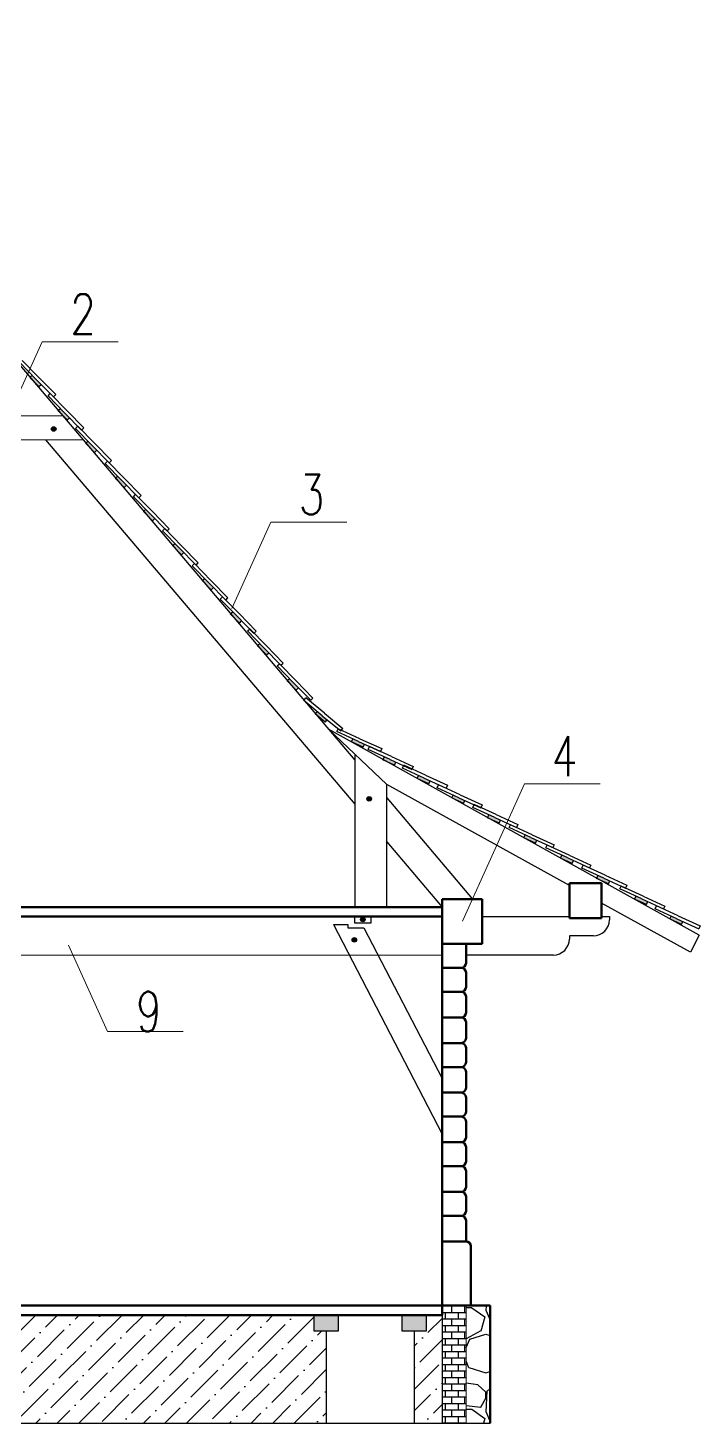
# Model space of a CAD drawing. Header units: millimetres. Extents: x -324080 to 120693, y -32448 to 53734.
# Drawn here: x -211150 to -209049, y 18267 to 22626 of the extents above; entities that cross this region are included whole.
import ezdxf

# ---------------------------------------------------------------- set-up
doc = ezdxf.new("R2010")
doc.units = ezdxf.units.MM
doc.layers.add('przekrój', color=6, linetype='Continuous', lineweight=50)
doc.layers.add('wymiary', color=253, linetype='Continuous', lineweight=5)
doc.styles.add('Opisowy', font='simplex.shx', dxfattribs={"width": 0.75, "height": 2.5})
pattern_1 = [(45, (-443.12, 35042.98), (25.25697, 92.608891), [119.0625, -23.8125, 0, -23.8125])]

msp = doc.modelspace()

# ---------------------------------------------------------------- hatches: boundary and pattern name
at = {"transparency": 33554687}
h = msp.add_hatch(color=256, dxfattribs=at)
h.dxf.hatch_style = 1
h.paths.add_polyline_path([(-210948.31, 21321.56), (-210962.09, 21335.62), (-210969.07, 21329.59), (-210961.87, 21321.11), (-210941.23, 21300.06), (-210934.09, 21307.06)])
h.paths.add_polyline_path([(-211034.08, 21423.13), (-211047.87, 21437.19), (-211055.09, 21430.95), (-211050.82, 21425.92), (-211027.01, 21401.63), (-211019.87, 21408.63)])
h.paths.add_polyline_path([(-211122.24, 21527.07), (-211136.02, 21541.13), (-211143.27, 21534.86), (-211139.38, 21530.27), (-211115.16, 21505.57), (-211108.02, 21512.57)])
h.paths.add_polyline_path([(-211215.07, 21636.5), (-211228.85, 21650.56), (-211236.12, 21644.27), (-211232.48, 21639.97), (-211207.99, 21614.99), (-211200.85, 21621.99)])
h = msp.add_hatch(color=256)
h.dxf.hatch_style = 1
h.paths.add_polyline_path([(-211068.73, 21366.14, 1), (-211068.73, 21380.29, 1)])
h = msp.add_hatch(color=256, dxfattribs=at)
h.dxf.hatch_style = 1
h.paths.add_polyline_path([(-210597.56, 20906.32), (-210604.65, 20900.18), (-210598.88, 20893.38), (-210576.7, 20870.75), (-210569.55, 20877.75), (-210583.77, 20892.26)])
h.paths.add_polyline_path([(-210676.6, 21001.68), (-210690.38, 21015.74), (-210697.5, 21009.59), (-210691.98, 21003.08), (-210669.52, 20980.18), (-210662.38, 20987.18)])
h.paths.add_polyline_path([(-210781.11, 21122.25), (-210788.03, 21116.27), (-210780.22, 21107.06), (-210760.25, 21086.69), (-210753.11, 21093.69), (-210767.33, 21108.19)])
h.paths.add_polyline_path([(-210855.48, 21212.14), (-210869.27, 21226.2), (-210876.22, 21220.18), (-210868.77, 21211.41), (-210848.41, 21190.63), (-210841.27, 21197.63)])
h = msp.add_hatch(color=256, dxfattribs=at)
h.dxf.hatch_style = 1
h.paths.add_polyline_path([(-210244.52, 20490.06), (-210250.85, 20483.29), (-210248.09, 20480.04), (-210220.04, 20456.87), (-210213.68, 20464.58), (-210229.34, 20477.52)])
h.paths.add_polyline_path([(-210331.95, 20593.24), (-210338.99, 20587.15), (-210332.62, 20579.64), (-210311.09, 20557.67), (-210303.95, 20564.68), (-210318.16, 20579.18)])
h.paths.add_polyline_path([(-210410.99, 20688.6), (-210424.77, 20702.66), (-210431.84, 20696.55), (-210425.72, 20689.34), (-210403.91, 20667.1), (-210396.77, 20674.1)])
h.paths.add_polyline_path([(-210495.62, 20788.32), (-210509.4, 20802.38), (-210516.46, 20796.27), (-210510.32, 20789.04), (-210488.54, 20766.81), (-210481.4, 20773.81)])
h = msp.add_hatch(color=256, dxfattribs=at)
h.dxf.hatch_style = 1
h.paths.add_polyline_path([(-210133.6, 20404.71), (-210138.33, 20395.87), (-210101.38, 20378.97), (-210097.23, 20388.07), (-210115.7, 20396.52)])
h.paths.add_polyline_path([(-210017.55, 20340.63), (-210035.45, 20348.82), (-210039.85, 20340.59), (-210032.13, 20336.3), (-210003.24, 20323.09), (-209999.08, 20332.18)])
h.paths.add_polyline_path([(-209910.51, 20282.05), (-209928.41, 20290.24), (-209933.14, 20281.4), (-209896.2, 20264.51), (-209892.04, 20273.6)])
h.paths.add_polyline_path([(-209802.3, 20221.02), (-209820.21, 20229.21), (-209824.58, 20221.03), (-209816.29, 20216.43), (-209787.99, 20203.48), (-209783.83, 20212.58)])
h.paths.add_polyline_path([(-209672, 20150.88), (-209690.47, 20159.33), (-209708.37, 20167.52), (-209712.92, 20159.02), (-209708.68, 20156.66), (-209676.16, 20141.79)])
h.paths.add_polyline_path([(-209595.19, 20104.68), (-209599.75, 20096.16), (-209595.77, 20093.95), (-209562.97, 20078.95), (-209558.81, 20088.04), (-209577.28, 20096.49)])
h.paths.add_polyline_path([(-209462.29, 20032.97), (-209480.19, 20041.16), (-209484.89, 20032.37), (-209484.34, 20032.07), (-209447.98, 20015.43), (-209443.82, 20024.53)])
h.paths.add_polyline_path([(-209331.09, 19961.46), (-209349.56, 19969.91), (-209367.46, 19978.1), (-209371.98, 19969.66), (-209366.98, 19966.88), (-209335.24, 19952.37)])
h.paths.add_polyline_path([(-209212.23, 19896.37), (-209230.7, 19904.82), (-209248.61, 19913.01), (-209253.33, 19904.17), (-209216.39, 19887.28)])
h.paths.add_polyline_path([(-209138.8, 19851.08), (-209143.31, 19842.66), (-209138.14, 19839.78), (-209106.59, 19825.35), (-209102.43, 19834.45), (-209120.9, 19842.9)])
h = msp.add_hatch(color=256)
h.dxf.hatch_style = 1
h.paths.add_polyline_path([(-210082.77, 20210.69, 1), (-210082.77, 20224.84, 1)])
h = msp.add_hatch(color=256)
h.dxf.hatch_style = 1
h.paths.add_polyline_path([(-210102.74, 19833.59, 1), (-210102.74, 19847.74, 1)])
h = msp.add_hatch(color=256)
h.dxf.hatch_style = 1
h.paths.add_polyline_path([(-210129.23, 19770.21, 1), (-210129.23, 19784.36, 1)])
h = msp.add_hatch(dxfattribs=at)
h.set_pattern_fill('AR-B816', color=256, scale=0.1)
h.paths.add_polyline_path([(-209780.15, 18634.63), (-209855.15, 18634.63), (-209855.15, 18604.63), (-209855.15, 18267.13), (-209780.15, 18267.13)])
h = msp.add_hatch(dxfattribs=at)
h.set_pattern_fill('GRAVEL', color=256, scale=12.5)
h.set_pattern_definition([(228.01279, (-191076.288, 14672.875), (-2540, -2857.5), [42.715, -4228.8105]), (184.96974, (-191104.863, 14641.125), (3809.999998, 317.500018), [73.3006, -7256.756]), (132.51045, (-191177.888, 14634.775), (3175.000001, -3492.499999), [51.685, -5116.8403]), (267.27369, (-191301.713, 14555.4), (317.500001, 6350), [66.7506, -6608.3047]), (292.83365, (-191304.888, 14488.725), (-1587.5, 3810), [65.4542, -6479.976]), (357.27369, (-191279.488, 14428.4), (-6350, 317.500001), [66.7506, -6608.3047]), (37.69424, (-191212.813, 14425.225), (-4127.5, -3175), [88.2742, -8739.1394]), (72.25533, (-191142.963, 14479.2), (2222.5000006, 6985), [83.34, -8250.657]), (121.42957, (-191117.563, 14558.575), (-2540, 4127.5), [66.9766, -6630.6932]), (175.23636, (-191152.488, 14615.725), (3492.5, -317.5), [76.464, -3746.742]), (222.39744, (-191228.688, 14622.075), (-3810, -3492.5), [98.8847, -9789.5966]), (138.81407, (-190987.388, 14552.225), (-2222.5, 1905), [33.7506, -3341.3207]), (171.46923, (-191012.788, 14574.45), (4127.5, -634.999999), [64.2102, -6356.83]), (225, (-191076.29, 14583.98), (-4e-14, -317.5), [44.901, -404.1116]), (203.1986, (-191098.513, 14622.075), (1587.5, 635), [24.18, -2393.828]), (291.8014, (-191120.74, 14612.55), (-317.5, 952.5), [34.1957, -1675.594]), (30.96376, (-191108.04, 14580.8), (952.5, 635), [55.54, -1795.7873]), (161.56505, (-191060.41, 14609.38), (635, -317.5), [40.161, -963.8623]), (16.38954, (-191304.888, 14612.55), (3175, 952.5), [56.261, -5569.8533]), (70.34618, (-191250.913, 14628.425), (-1270, -3492.5), [47.2, -4672.777]), (293.1986, (-191060.413, 14672.875), (-635, 1587.5), [48.36, -2369.648]), (343.61046, (-191041.363, 14628.425), (-3175, 952.5), [56.261, -5569.8533]), (339.44395, (-191304.888, 14415.7), (-1587.5, 635), [54.2544, -2658.467]), (294.77514, (-191254.088, 14396.65), (-1587.500002, 3492.5), [45.459, -4500.449]), (66.8014, (-191057.238, 14355.375), (635, 1587.5), [48.36, -2369.648]), (17.35402, (-191038.188, 14399.825), (-4127.5, -1270), [53.223, -5269.047]), (69.44395, (-191212.813, 14355.375), (-635, -1587.5), [27.127, -2685.594]), (101.30993, (-191076.29, 14355.375), (-317.5, 1270), [16.1893, -1602.7494]), (165.96376, (-191079.46, 14371.25), (952.5, -317.5), [65.454, -1243.632]), (186.00901, (-191142.963, 14387.125), (3175, 317.5), [60.6584, -6005.1706]), (303.69007, (-191108.04, 14552.225), (-317.5, 635), [45.7905, -1098.972]), (353.15723, (-191082.638, 14514.125), (5397.5, -635), [79.9446, -7914.501]), (60.9454, (-191003.263, 14504.6), (-1270, -2222.5), [32.6885, -3236.174]), (90, (-190987.4, 14533.18), (-317.5, 317.5), [19.05, -298.45]), (120.25644, (-191149.313, 14396.65), (1270, -2222.5), [44.1084, -4366.7426]), (48.01279, (-191171.538, 14434.75), (2540, 2857.5), [85.4304, -4186.0953]), (0, (-191114.4, 14498.25), (317.5, 317.5), [82.55, -234.95]), (325.30485, (-191031.838, 14498.25), (3175.000001, -2222.499998), [50.201, -4969.9146]), (254.0546, (-190990.563, 14469.675), (-317.5, -1270), [46.2286, -2265.2063]), (207.645975, (-191003.263, 14425.225), (-6032.5, -3175), [75.268, -7451.558]), (175.42608, (-191069.938, 14390.3), (-4127.5, 317.5), [79.6287, -7883.2308])])
h.paths.add_polyline_path([(-209705.15, 18267.13), (-209705.15, 18359.01), (-209705.15, 18450.88), (-209705.15, 18634.63), (-209780.15, 18634.63), (-209780.15, 18450.88), (-209780.15, 18392.13), (-209780.15, 18391.7), (-209780.15, 18317.13), (-209780.15, 18267.13)])
h = msp.add_hatch(dxfattribs=at)
h.set_pattern_fill('ANSI36', color=256, scale=15)
h.set_pattern_definition(pattern_1)
h.paths.add_polyline_path([(-210217.16, 18554.63), (-210254.66, 18554.63), (-210254.66, 18604.63), (-214316.44, 18604.63), (-214316.44, 18434.63), (-214316.44, 18267.13), (-210217.16, 18267.13)])
h = msp.add_hatch(color=256, dxfattribs=at)
h.dxf.hatch_style = 1
h.paths.add_polyline_path([(-210179.66, 18604.63), (-210254.66, 18604.63), (-210254.66, 18554.63), (-210179.66, 18554.63)])
h.paths.add_polyline_path([(-209904.66, 18604.63), (-209979.66, 18604.63), (-209979.66, 18554.63), (-209904.66, 18554.63)])
h = msp.add_hatch(dxfattribs=at)
h.set_pattern_fill('ANSI36', color=256, scale=15)
h.set_pattern_definition(pattern_1)
h.paths.add_polyline_path([(-209855.15, 18604.63), (-209904.66, 18604.63), (-209904.66, 18554.63), (-209942.16, 18554.63), (-209942.16, 18267.13), (-209855.15, 18267.13)])

# ---------------------------------------------------------------- linework, layer by layer
for p, q in [((-212069.67, 22626.47), (-210127.73, 20338.21)), ((-211122.24, 21527.07), (-211174.74, 21580.63)), ((-211115.1, 21534.07), (-211167.6, 21587.63)), ((-211143.6, 21534.58), (-211136.02, 21541.13)), ((-211115.16, 21505.57), (-211143.6, 21534.58)), ((-211122.24, 21527.07), (-211069.74, 21473.51)), ((-211115.16, 21505.57), (-211108.02, 21512.57)), ((-211115.1, 21534.07), (-211062.6, 21480.51)), ((-211086.59, 21476.69), (-211079.44, 21483.69)), ((-211034.08, 21423.13), (-211086.59, 21476.69)), ((-211026.94, 21430.13), (-211079.44, 21483.69)), ((-211069.74, 21473.51), (-211062.6, 21480.51)), ((-211055.44, 21430.64), (-211047.87, 21437.19)), ((-211027.01, 21401.63), (-211055.44, 21430.64)), ((-211034.08, 21423.13), (-210981.58, 21369.57)), ((-211027.01, 21401.63), (-211019.87, 21408.63)), ((-211026.94, 21430.13), (-210974.44, 21376.57)), ((-211000.81, 21375.12), (-210993.67, 21382.12)), ((-210948.31, 21321.56), (-211000.81, 21375.12)), ((-210941.17, 21328.56), (-210993.67, 21382.12)), ((-210981.58, 21369.57), (-210974.44, 21376.57)), ((-211094.19, 21339.63), (-210127.73, 20200.82)), ((-210969.67, 21329.06), (-210962.09, 21335.62)), ((-210941.23, 21300.06), (-210969.67, 21329.06)), ((-210948.31, 21321.56), (-210895.81, 21268)), ((-210941.17, 21328.56), (-210888.67, 21275)), ((-210941.23, 21300.06), (-210934.09, 21307.06)), ((-210895.81, 21268), (-210888.67, 21275)), ((-210907.99, 21265.69), (-210900.84, 21272.7)), ((-210855.48, 21212.14), (-210907.99, 21265.69)), ((-210848.34, 21219.14), (-210900.84, 21272.7)), ((-210876.84, 21219.64), (-210869.27, 21226.2)), ((-210848.41, 21190.63), (-210876.84, 21219.64)), ((-210855.48, 21212.14), (-210802.98, 21158.58)), ((-210848.41, 21190.63), (-210841.27, 21197.63)), ((-210848.34, 21219.14), (-210795.84, 21165.58)), ((-210819.83, 21161.75), (-210812.69, 21168.75)), ((-210767.33, 21108.19), (-210819.83, 21161.75)), ((-210760.19, 21115.19), (-210812.69, 21168.75)), ((-210802.98, 21158.58), (-210795.84, 21165.58)), ((-210788.69, 21115.7), (-210781.11, 21122.25)), ((-210760.25, 21086.69), (-210788.69, 21115.7)), ((-210767.33, 21108.19), (-210714.82, 21054.64)), ((-210760.19, 21115.19), (-210707.68, 21061.64)), ((-210760.25, 21086.69), (-210753.11, 21093.69)), ((-210729.1, 21055.24), (-210721.96, 21062.24)), ((-210669.46, 21008.68), (-210721.96, 21062.24)), ((-210714.82, 21054.64), (-210707.68, 21061.64)), ((-210676.6, 21001.68), (-210729.1, 21055.24)), ((-210697.96, 21009.19), (-210690.38, 21015.74)), ((-210669.52, 20980.18), (-210697.96, 21009.19)), ((-210676.6, 21001.68), (-210624.1, 20948.12)), ((-210669.52, 20980.18), (-210662.38, 20987.18)), ((-210669.46, 21008.68), (-210616.96, 20955.12)), ((-210636.27, 20945.82), (-210629.13, 20952.82)), ((-210583.77, 20892.26), (-210636.27, 20945.82)), ((-210576.63, 20899.26), (-210629.13, 20952.82)), ((-210624.1, 20948.12), (-210616.96, 20955.12)), ((-210605.13, 20899.76), (-210597.56, 20906.32)), ((-210576.7, 20870.75), (-210605.13, 20899.76)), ((-210583.77, 20892.26), (-210531.27, 20838.7)), ((-210576.63, 20899.26), (-210524.13, 20845.7)), ((-210576.7, 20870.75), (-210569.55, 20877.75)), ((-210548.12, 20841.88), (-210540.98, 20848.88)), ((-210495.62, 20788.32), (-210548.12, 20841.88)), ((-210488.47, 20795.32), (-210540.98, 20848.88)), ((-210531.27, 20838.7), (-210524.13, 20845.7)), ((-210516.97, 20795.82), (-210509.4, 20802.38)), ((-210488.54, 20766.81), (-210516.97, 20795.82)), ((-210488.47, 20795.32), (-210435.97, 20741.76)), ((-210495.62, 20788.32), (-210443.11, 20734.76)), ((-210488.54, 20766.81), (-210481.4, 20773.81)), ((-210463.49, 20742.16), (-210456.35, 20749.16)), ((-210410.99, 20688.6), (-210463.49, 20742.16)), ((-210403.85, 20695.6), (-210456.35, 20749.16)), ((-210443.11, 20734.76), (-210435.97, 20741.76)), ((-210432.35, 20696.11), (-210424.77, 20702.66)), ((-210403.91, 20667.1), (-210432.35, 20696.11)), ((-210410.99, 20688.6), (-210358.49, 20635.05)), ((-210403.91, 20667.1), (-210396.77, 20674.1)), ((-210403.85, 20695.6), (-210351.35, 20642.05)), ((-210370.67, 20632.74), (-210363.52, 20639.74)), ((-210318.16, 20579.18), (-210370.67, 20632.74)), ((-210311.02, 20586.18), (-210363.52, 20639.74)), ((-210358.49, 20635.05), (-210351.35, 20642.05)), ((-210339.52, 20586.68), (-210331.95, 20593.24)), ((-210311.09, 20557.67), (-210339.52, 20586.68)), ((-210318.16, 20579.18), (-210265.66, 20525.62)), ((-210311.02, 20586.18), (-210258.52, 20532.62)), ((-210311.09, 20557.67), (-210303.95, 20564.68)), ((-210287.16, 20525.28), (-210280.8, 20532.99)), ((-210222.97, 20485.23), (-210280.8, 20532.99)), ((-210265.66, 20525.62), (-210258.52, 20532.62)), ((-210229.34, 20477.52), (-210287.16, 20525.28)), ((-210251.37, 20482.74), (-210244.52, 20490.06)), ((-210220.04, 20456.87), (-210251.37, 20482.74)), ((-210229.34, 20477.52), (-210171.51, 20429.76)), ((-210222.97, 20485.23), (-210165.14, 20437.47)), ((-210220.04, 20456.87), (-210213.68, 20464.58)), ((-209051.79, 19791.83), (-210209.9, 20435.03)), ((-210027.73, 20262.56), (-210209.9, 20435.03)), ((-210183.9, 20427.71), (-210179.74, 20436.81)), ((-210115.7, 20396.52), (-210183.9, 20427.71)), ((-210111.54, 20405.61), (-210179.74, 20436.81)), ((-210171.51, 20429.76), (-210165.14, 20437.47)), ((-210138.33, 20395.87), (-210133.6, 20404.71)), ((-210111.54, 20405.61), (-210043.33, 20374.42)), ((-210101.38, 20378.97), (-210138.33, 20395.87)), ((-210115.7, 20396.52), (-210047.49, 20365.32)), ((-210101.38, 20378.97), (-210097.23, 20388.07)), ((-210085.75, 20371.83), (-210081.59, 20380.92)), ((-210017.55, 20340.63), (-210085.75, 20371.83)), ((-210013.39, 20349.72), (-210081.59, 20380.92)), ((-210043.33, 20374.42), (-210047.49, 20365.32)), ((-210127.73, 20357.24), (-210127.73, 19879.63)), ((-210040.18, 20339.98), (-210035.45, 20348.82)), ((-210003.24, 20323.09), (-210040.18, 20339.98)), ((-210017.55, 20340.63), (-209949.34, 20309.44)), ((-210013.39, 20349.72), (-209945.18, 20318.53)), ((-210003.24, 20323.09), (-209999.08, 20332.18)), ((-209978.71, 20313.24), (-209974.55, 20322.34)), ((-209906.35, 20291.14), (-209974.55, 20322.34)), ((-209945.18, 20318.53), (-209949.34, 20309.44)), ((-209910.51, 20282.05), (-209978.71, 20313.24)), ((-209933.14, 20281.4), (-209928.41, 20290.24)), ((-209896.2, 20264.51), (-209933.14, 20281.4)), ((-209910.51, 20282.05), (-209842.3, 20250.85)), ((-209906.35, 20291.14), (-209838.15, 20259.95)), ((-209896.2, 20264.51), (-209892.04, 20273.6)), ((-209457.16, 19947.33), (-210027.73, 20262.56)), ((-210027.73, 19879.63), (-210027.73, 20262.56)), ((-209988.77, 20241.04), (-209988.91, 20240.8)), ((-209870.51, 20252.22), (-209866.35, 20261.31)), ((-209802.3, 20221.02), (-209870.51, 20252.22)), ((-209798.14, 20230.12), (-209866.35, 20261.31)), ((-209838.15, 20259.95), (-209842.3, 20250.85)), ((-209824.93, 20220.38), (-209820.21, 20229.21)), ((-209798.14, 20230.12), (-209729.94, 20198.92)), ((-210027.73, 20220.38), (-209759.77, 19904.63)), ((-209787.99, 20203.48), (-209824.93, 20220.38)), ((-209802.3, 20221.02), (-209734.1, 20189.83)), ((-209787.99, 20203.48), (-209783.83, 20212.58)), ((-209758.67, 20190.52), (-209754.51, 20199.62)), ((-209690.47, 20159.33), (-209758.67, 20190.52)), ((-209686.31, 20168.42), (-209754.51, 20199.62)), ((-209729.94, 20198.92), (-209734.1, 20189.83)), ((-209713.1, 20158.68), (-209708.37, 20167.52)), ((-209676.16, 20141.79), (-209713.1, 20158.68)), ((-209690.47, 20159.33), (-209622.26, 20128.13)), ((-209686.31, 20168.42), (-209618.1, 20137.23)), ((-209676.16, 20141.79), (-209672, 20150.88)), ((-209645.49, 20127.69), (-209641.33, 20136.78)), ((-209577.28, 20096.49), (-209645.49, 20127.69)), ((-209573.12, 20105.59), (-209641.33, 20136.78)), ((-209618.1, 20137.23), (-209622.26, 20128.13)), ((-209599.91, 20095.85), (-209595.19, 20104.68)), ((-209573.12, 20105.59), (-209504.92, 20074.39)), ((-210027.73, 20082.99), (-209855.15, 19879.63)), ((-209562.97, 20078.95), (-209599.91, 20095.85)), ((-209577.28, 20096.49), (-209509.08, 20065.3)), ((-209562.97, 20078.95), (-209558.81, 20088.04)), ((-209530.49, 20064.17), (-209526.33, 20073.26)), ((-209462.29, 20032.97), (-209530.49, 20064.17)), ((-209458.13, 20042.07), (-209526.33, 20073.26)), ((-209504.92, 20074.39), (-209509.08, 20065.3)), ((-209484.92, 20032.33), (-209480.19, 20041.16)), ((-209447.98, 20015.43), (-209484.92, 20032.33)), ((-209462.29, 20032.97), (-209394.08, 20001.78)), ((-209458.13, 20042.07), (-209389.92, 20010.87)), ((-209447.98, 20015.43), (-209443.82, 20024.53)), ((-209417.76, 20001.1), (-209413.6, 20010.2)), ((-209345.4, 19979), (-209413.6, 20010.2)), ((-209389.92, 20010.87), (-209394.08, 20001.78)), ((-209349.56, 19969.91), (-209417.76, 20001.1)), ((-209372.19, 19969.26), (-209367.46, 19978.1)), ((-209335.24, 19952.37), (-209372.19, 19969.26)), ((-209349.56, 19969.91), (-209281.35, 19938.71)), ((-209345.4, 19979), (-209277.19, 19947.81)), ((-209335.24, 19952.37), (-209331.09, 19961.46)), ((-209298.91, 19936.01), (-209294.75, 19945.11)), ((-209230.7, 19904.82), (-209298.91, 19936.01)), ((-209226.55, 19913.91), (-209294.75, 19945.11)), ((-209277.19, 19947.81), (-209281.35, 19938.71)), ((-210127.73, 19879.63), (-210027.73, 19879.63)), ((-209078.94, 19738.37), (-209357.16, 19892.08)), ((-209253.33, 19904.17), (-209248.61, 19913.01)), ((-209216.39, 19887.28), (-209253.33, 19904.17)), ((-209230.7, 19904.82), (-209162.5, 19873.62)), ((-209226.55, 19913.91), (-209158.34, 19882.72)), ((-209216.39, 19887.28), (-209212.23, 19896.37)), ((-209189.1, 19874.09), (-209184.95, 19883.18)), ((-209116.74, 19851.99), (-209184.95, 19883.18)), ((-209158.34, 19882.72), (-209162.5, 19873.62)), ((-210127.73, 19829.63), (-210127.73, 19849.63)), ((-210077.73, 19849.63), (-210077.73, 19829.63)), ((-209730.15, 19849.63), (-209457.16, 19849.63)), ((-209357.16, 19849.63), (-209332.16, 19849.63)), ((-209332.16, 19849.63), (-209332.16, 19839.63)), ((-209120.9, 19842.9), (-209189.1, 19874.09)), ((-209143.53, 19842.25), (-209138.8, 19851.08)), ((-209106.59, 19825.35), (-209143.53, 19842.25)), ((-209120.9, 19842.9), (-209052.7, 19811.7)), ((-209116.74, 19851.99), (-209048.54, 19820.79)), ((-210194.77, 19824.63), (-209855.15, 19169.63)), ((-210194.77, 19824.63), (-210149.71, 19824.63)), ((-210149.71, 19824.63), (-210149.71, 19814.63)), ((-210149.71, 19814.63), (-210099.47, 19814.63)), ((-210077.73, 19829.63), (-210127.73, 19829.63)), ((-210099.47, 19814.63), (-209855.15, 19343.43)), ((-209106.59, 19825.35), (-209102.43, 19834.45)), ((-209051.79, 19791.83), (-209078.94, 19738.37)), ((-209048.54, 19820.79), (-209052.7, 19811.7)), ((-209382.16, 19789.63), (-209457.16, 19789.63)), ((-209457.16, 19789.63), (-209457.16, 19779.63)), ((-209507.16, 19729.63), (-209780.15, 19729.63)), ((-210254.66, 18554.63), (-210254.66, 18604.63)), ((-210179.66, 18604.63), (-210179.66, 18554.63)), ((-209979.66, 18554.63), (-209979.66, 18604.63)), ((-209904.66, 18604.63), (-209904.66, 18554.63)), ((-209855.15, 18604.63), (-209855.15, 18267.13)), ((-210179.66, 18554.63), (-210254.66, 18554.63)), ((-210217.16, 18554.63), (-210217.16, 18267.13)), ((-209904.66, 18554.63), (-209979.66, 18554.63)), ((-209942.16, 18554.63), (-209942.16, 18267.13)), ((-215146.44, 18267.13), (-209705.15, 18267.13))]:
    msp.add_line(p, q)
at = {"lineweight": 20}
for p, q in [((-211104.71, 21646.1), (-211226.51, 21376.34)), ((-211104.71, 21646.1), (-210867.71, 21646.1)), ((-211676.15, 21414.63), (-211041.24, 21414.63)), ((-211727.54, 21339.63), (-210977.59, 21339.63)), ((-210390.16, 21082.23), (-210511.95, 20812.47)), ((-210390.16, 21082.23), (-210153.16, 21082.23)), ((-209597.8, 20264.33), (-209791.35, 19835.63)), ((-209597.8, 20264.33), (-209360.79, 20264.33)), ((-210901.05, 19490.43), (-211022.85, 19760.2)), ((-214316.44, 19729.63), (-209855.15, 19729.63)), ((-210901.05, 19490.43), (-210664.05, 19490.43))]:
    msp.add_line(p, q, dxfattribs=at)
at = {"lineweight": 50}
for p, q in [((-209855.15, 19879.63), (-212165.15, 19879.63)), ((-212165.15, 19849.63), (-209855.15, 19849.63))]:
    msp.add_line(p, q, dxfattribs=at)
for centre in [(-211068.73, 21373.22), (-210082.77, 20217.76), (-210102.74, 19840.67), (-210129.23, 19777.28)]:
    msp.add_circle(centre, 7.07)
for centre in [(-209382.16, 19839.63), (-209507.16, 19779.63)]:
    msp.add_arc(centre, 50, 270, 0)
at = {"layer": 'przekrój'}
for p, q in [((-209357.16, 19954.63), (-209457.16, 19954.63)), ((-209457.16, 19954.63), (-209457.16, 19904.63)), ((-209357.16, 19904.63), (-209357.16, 19954.63)), ((-209730.15, 19904.63), (-209855.15, 19904.63)), ((-209855.15, 19904.63), (-209855.15, 19879.63)), ((-209855.15, 19849.63), (-209855.15, 19879.63)), ((-209730.15, 19849.63), (-209730.15, 19904.63)), ((-209457.16, 19904.63), (-209457.16, 19879.63)), ((-209457.16, 19844.63), (-209457.16, 19879.63)), ((-209357.16, 19879.63), (-209357.16, 19904.63)), ((-209357.16, 19879.63), (-209357.16, 19844.63)), ((-209855.15, 19849.63), (-209855.15, 18634.63)), ((-209730.15, 19849.63), (-209730.15, 19764.63)), ((-209457.16, 19844.63), (-209357.16, 19844.63)), ((-209780.15, 19764.63), (-209855.15, 19764.63)), ((-209780.15, 19704.63), (-209780.15, 19764.63)), ((-209730.15, 19764.63), (-209780.15, 19764.63)), ((-209795.15, 19689.63), (-209855.15, 19689.63)), ((-209780.15, 19629.63), (-209780.15, 19674.63)), ((-209795.15, 19614.63), (-209855.15, 19614.63)), ((-209780.15, 19549.63), (-209780.15, 19599.63)), ((-209795.15, 19534.63), (-209855.15, 19534.63)), ((-209780.15, 19469.63), (-209780.15, 19519.63)), ((-209795.15, 19454.63), (-209855.15, 19454.63)), ((-209780.15, 19394.63), (-209780.15, 19439.63)), ((-209795.15, 19379.63), (-209855.15, 19379.63)), ((-209780.15, 19319.63), (-209780.15, 19364.63)), ((-209780.15, 19314.63), (-209780.15, 19319.63)), ((-209795.15, 19299.63), (-209855.15, 19299.63)), ((-209780.15, 19239.63), (-209780.15, 19284.63)), ((-209795.15, 19224.63), (-209855.15, 19224.63)), ((-209780.15, 19159.63), (-209780.15, 19209.63)), ((-209795.15, 19144.63), (-209855.15, 19144.63)), ((-209780.15, 19084.63), (-209780.15, 19129.63)), ((-209795.15, 19069.63), (-209855.15, 19069.63)), ((-209780.15, 19004.63), (-209780.15, 19054.63)), ((-209795.15, 18989.63), (-209855.15, 18989.63)), ((-209780.15, 18929.63), (-209780.15, 18974.63)), ((-209795.15, 18914.63), (-209855.15, 18914.63)), ((-209780.15, 18834.63), (-209780.15, 18899.63)), ((-209780.15, 18834.63), (-209855.15, 18834.63)), ((-209765.15, 18634.63), (-209765.15, 18819.63)), ((-214316.44, 18634.63), (-209855.15, 18634.63)), ((-209855.15, 18634.63), (-209855.15, 18604.63)), ((-209705.15, 18634.63), (-209855.15, 18634.63)), ((-209705.15, 18267.13), (-209705.15, 18634.63)), ((-209855.15, 18604.63), (-214316.44, 18604.63))]:
    msp.add_line(p, q, dxfattribs=at)
for centre, start, end in [((-209795.15, 19704.63), 270, 0), ((-209795.15, 19674.63), 360, 90), ((-209795.15, 19629.63), 270, 0), ((-209795.15, 19599.63), 0, 90), ((-209795.15, 19549.63), 270, 0), ((-209795.15, 19519.63), 0, 90), ((-209795.15, 19469.63), 270, 0), ((-209795.15, 19439.63), 0, 90), ((-209795.15, 19394.63), 270, 0), ((-209795.15, 19364.63), 0, 90), ((-209795.15, 19314.63), 270, 0), ((-209795.15, 19284.63), 0, 90), ((-209795.15, 19239.63), 270, 0), ((-209795.15, 19209.63), 0, 90), ((-209795.15, 19159.63), 270, 0), ((-209795.15, 19129.63), 0, 90), ((-209795.15, 19084.63), 270, 0), ((-209795.15, 19054.63), 0, 90), ((-209795.15, 19004.63), 270, 0), ((-209795.15, 18974.63), 0, 90), ((-209795.15, 18929.63), 270, 0), ((-209795.15, 18899.63), 0, 90), ((-209780.15, 18819.63), 0, 90)]:
    msp.add_arc(centre, 15, start, end, dxfattribs=at)
at = {"layer": 'wymiary'}
msp.add_line((-209780.15, 18634.63), (-209780.15, 18267.13), dxfattribs=at)

# ---------------------------------------------------------------- texts
at = {"lineweight": 20, "char_height": 25, "width": 237.0021, "style": 'Opisowy'}
for s, insert, attachment_point in [('\\pi87.25105;{\\H5x;2}', (-211104.71, 21794.96), 1), ('\\pi87.25105;{\\H5x;3}', (-210390.16, 21231.09), 1), ('\\pi85.01891;{\\H5x;4}', (-209597.8, 20413.18), 1), ('\\pi89.4832;{\\H5x;9}', (-210901.05, 19490.43), 7)]:
    msp.add_mtext(s, dxfattribs=dict(at, insert=insert, attachment_point=attachment_point))

doc.saveas('drawing.dxf')
